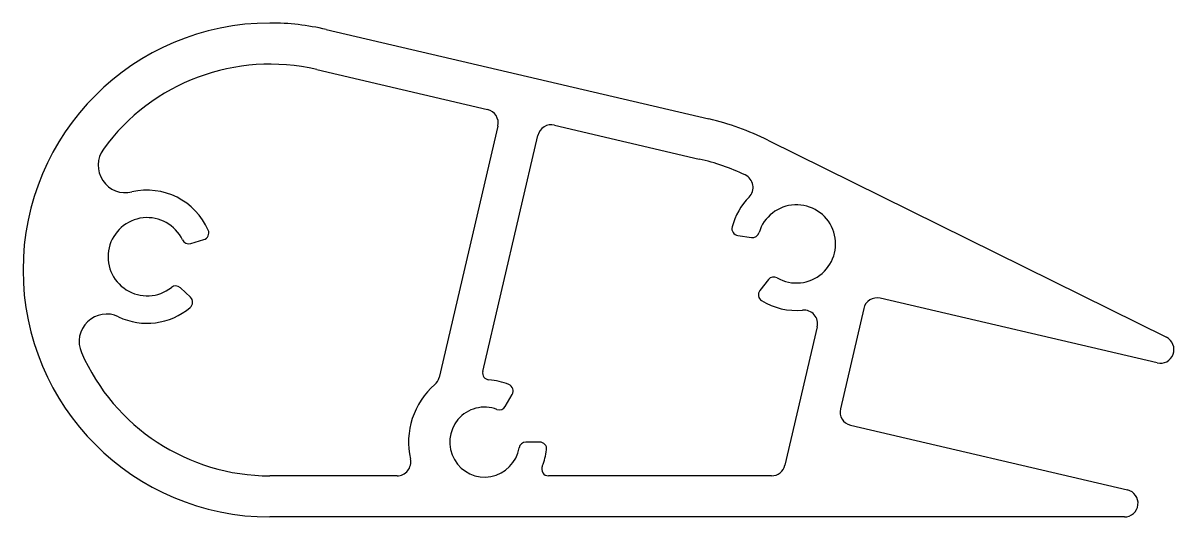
# Model space of a CAD drawing. Extents: x 3 to 86.9, y 2.5 to 38.5.
import ezdxf

# ---------------------------------------------------------------- set-up
doc = ezdxf.new("R2010")
doc.units = 0
doc.layers.get('0').update_dxf_attribs({"linetype": 'CONTINUOUS'})

msp = doc.modelspace()

# ---------------------------------------------------------------- linework, layer by layer
for p, q in [((25.082, 38.046), (52.964, 31.527)), ((24.399, 35.125), (36.849, 32.214)), ((41.718, 31.076), (52.281, 28.606)), ((37.595, 31.012), (33.312, 12.693)), ((36.495, 13.127), (40.517, 30.329)), ((57.278, 29.979), (86.323, 15.613)), ((15.207, 22.444), (16.172, 22.736)), ((55.084, 23.035), (56.082, 22.892)), ((57.315, 19.818), (56.691, 19.024)), ((15.189, 18.528), (14.453, 19.218)), ((85.651, 13.743), (65.47, 18.461)), ((64.269, 17.715), (62.561, 10.412)), ((60.873, 16.369), (58.517, 6.291)), ((38.138, 10.581), (38.643, 11.455)), ((63.307, 9.211), (83.489, 4.492)), ((40.653, 7.975), (39.642, 7.975)), ((30.247, 5.518), (20.984, 5.518)), ((57.543, 5.518), (41.289, 5.518)), ((83.261, 2.518), (20.985, 2.518))]:
    msp.add_line(p, q)
for centre, radius, start, end in [((20.985, 20.518), 18, 90.00016, 269.99983), ((20.983, 20.502), 18.017, 76.84689, 89.99381), ((20.984, 20.519), 15, 76.84062, 144.05084), ((36.621, 31.24), 1, 346.86443, 76.81698), ((41.49, 30.102), 1, 76.84071, 166.84071), ((48.411, 12.052), 20, 63.68142, 76.84071), ((10.461, 28.15), 2, 144.05084, 283.30062), ((48.398, 12.019), 17.035, 64.88482, 76.82471), ((55.204, 26.538), 1, 315.28186, 64.88213), ((12.036, 21.484), 4.85, 23.44102, 103.30062), ((59.361, 22.422), 4.85, 135.28186, 165.24046), ((59.361, 22.422), 2.85, 240.42411, 163.2571), ((12.036, 21.484), 2.85, 25.42439, 308.25703), ((55.155, 23.53), 0.5, 165.24046, 261.84072), ((15.062, 22.922), 0.5, 205.42439, 286.84071), ((16.027, 23.215), 0.5, 286.84071, 23.44102), ((56.153, 23.387), 0.5, 261.84072, 343.2571), ((14.111, 18.854), 0.5, 46.84071, 128.25703), ((57.708, 19.509), 0.5, 60.42411, 141.84049), ((14.847, 18.164), 0.5, 310.2404, 46.84071), ((57.084, 18.715), 0.5, 141.84049, 238.44075), ((65.242, 17.487), 1, 76.84071, 166.84071), ((12.036, 21.484), 4.85, 244.38083, 310.2404), ((59.361, 22.422), 4.85, 238.44075, 275.27773), ((9.075, 15.308), 2, 64.38083, 203.63062), ((59.899, 16.597), 1, 346.84071, 95.27773), ((85.879, 14.716), 1, 256.84071, 63.68142), ((20.984, 20.518), 15, 203.63062, 270), ((32.339, 12.92), 1, 310.97401, 346.84071), ((36.982, 13.013), 0.5, 166.84071, 266.04888), ((36.634, 7.975), 5.55, 130.97401, 192.84731), ((36.634, 7.975), 4.55, 67.09165, 86.04888), ((38.21, 11.705), 0.5, 330, 67.09165), ((36.634, 7.975), 2.55, 69.43493, 350.56507), ((37.705, 10.831), 0.5, 249.43493, 330), ((63.535, 10.184), 1, 166.84071, 256.84071), ((39.642, 7.475), 0.5, 90, 170.56507), ((40.653, 7.475), 0.5, 352.90835, 90), ((30.247, 6.518), 1, 270, 12.84731), ((36.634, 7.975), 4.55, 337.20626, 352.90835), ((41.289, 6.018), 0.5, 157.20626, 270), ((57.543, 6.518), 1, 270, 346.84071), ((83.261, 3.518), 1, 270, 76.84071)]:
    msp.add_arc(centre, radius, start, end)

doc.saveas('drawing.dxf')
